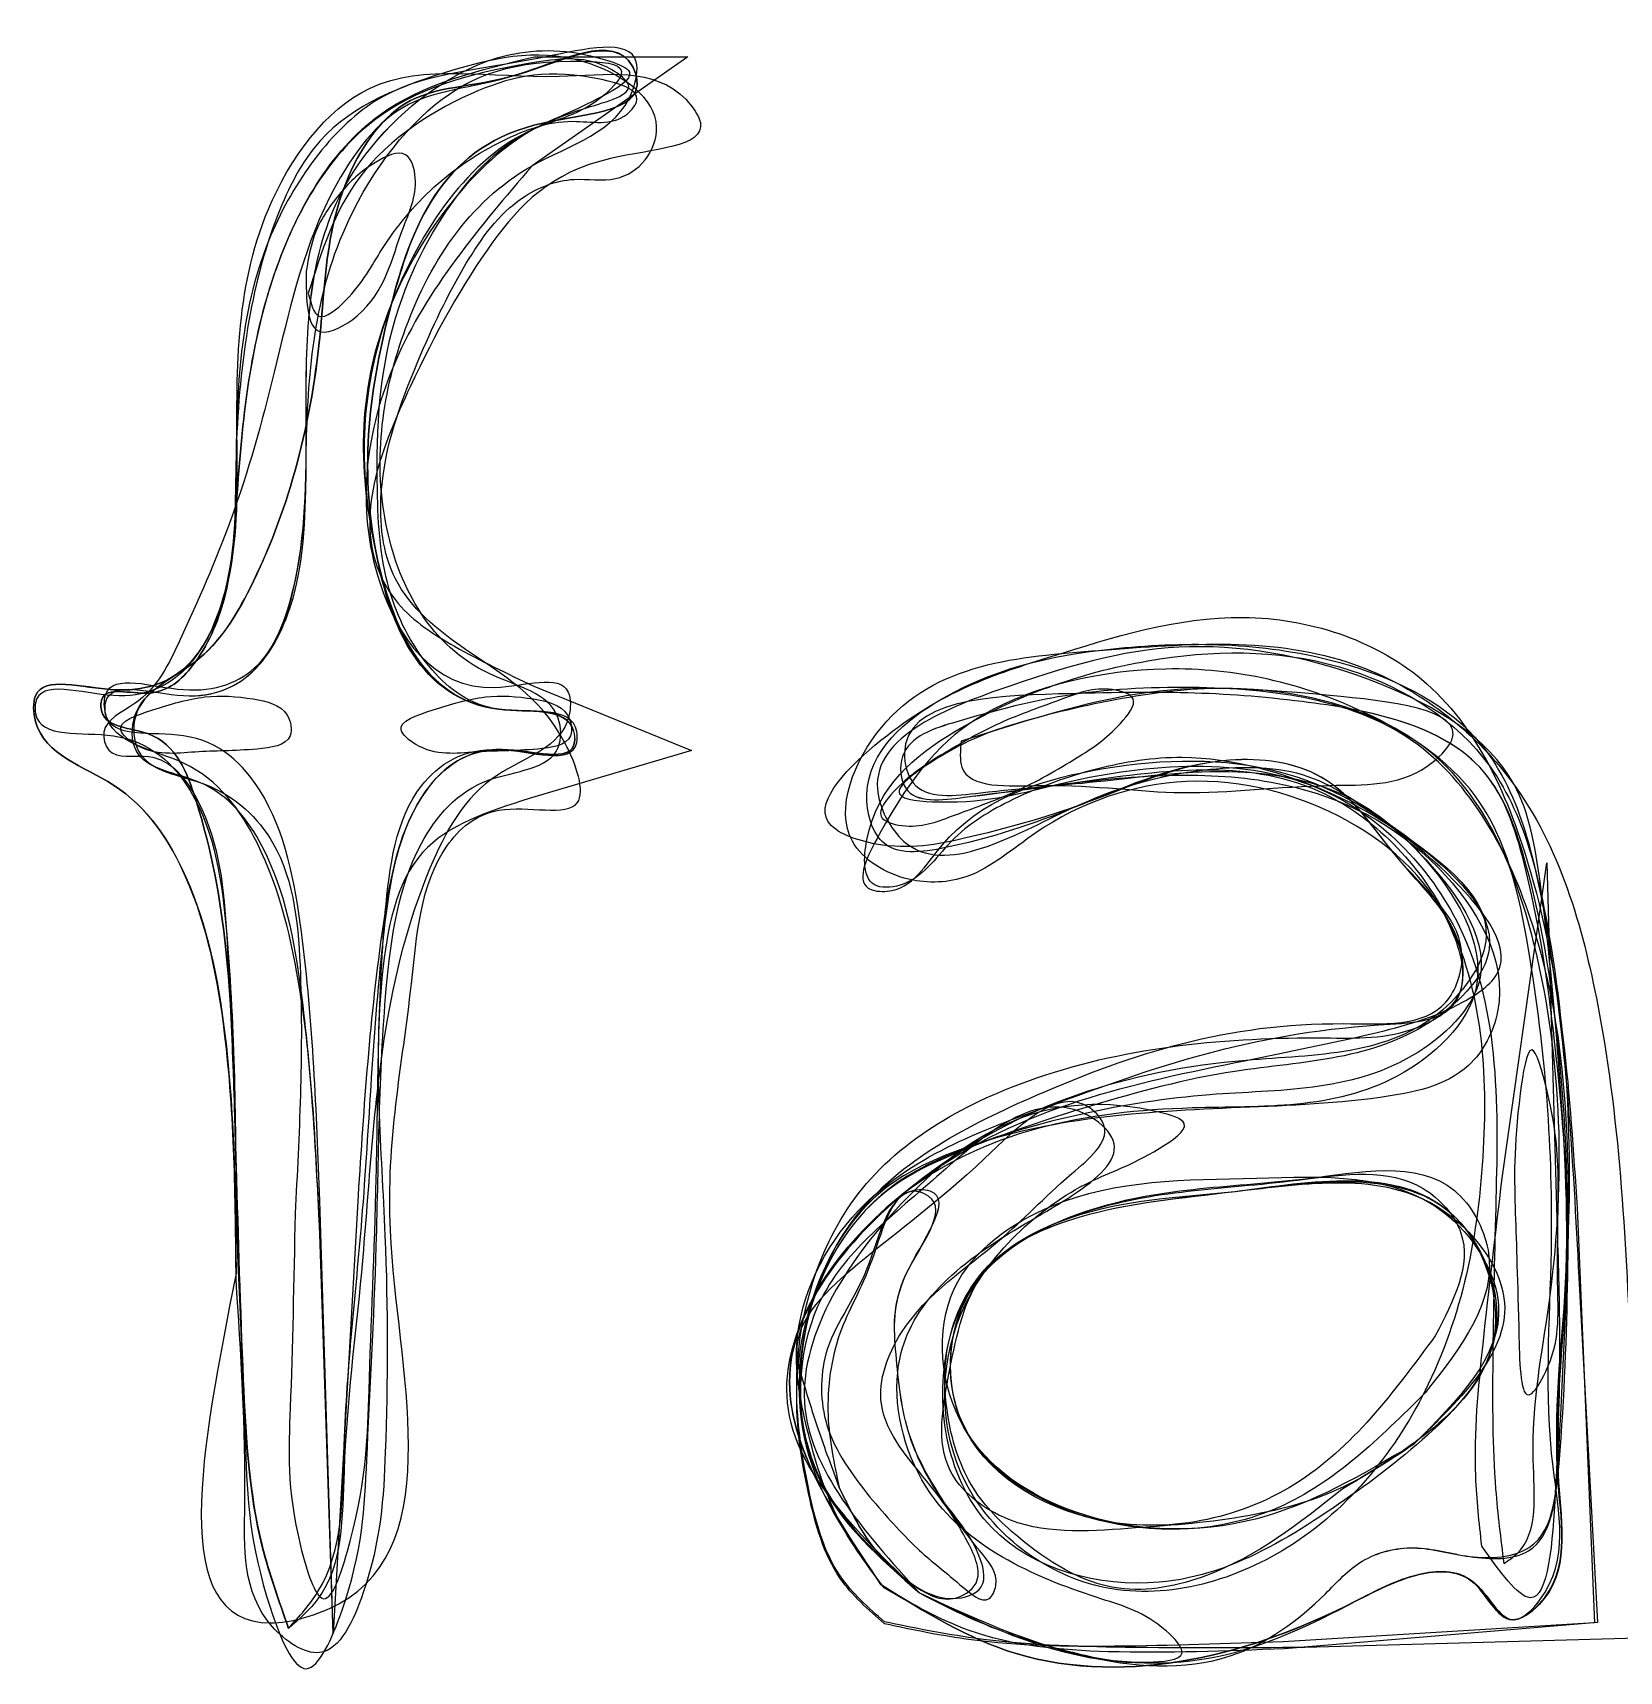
# Model space of a CAD drawing. Extents: x 0.67 to 2.28, y 0.8 to 1.63.
# Drawn here: x 1.7094 to 1.9452, y 0.8746 to 1.1181 of the extents above; entities that cross this region are included whole.
import ezdxf

# ---------------------------------------------------------------- set-up
doc = ezdxf.new("R2010")
doc.units = 0
doc.layers.get('0').update_dxf_attribs({"linetype": 'CONTINUOUS'})

msp = doc.modelspace()

# ---------------------------------------------------------------- linework, layer by layer
at = {"color": 7}
for points in [[(1.783934, 1.114583), (1.806719, 1.114583), (1.783568, 1.098368)], [(1.783934, 1.114583), (1.806719, 1.114583), (1.783568, 1.098368)], [(1.783854, 1.02103), (1.807292, 1.01148), (1.783164, 1.004345)], [(1.927755, 0.947917), (1.934371, 0.994792), (1.935936, 0.940104)], [(1.927755, 0.947917), (1.934371, 0.994792), (1.935936, 0.940104)], [(1.757712, 0.945312), (1.754014, 0.880208), (1.752007, 0.940431), (1.752007, 0.940431)], [(1.757712, 0.945312), (1.754014, 0.880208), (1.752007, 0.939587), (1.752007, 0.939587)], [(1.757712, 0.945312), (1.754014, 0.880208), (1.752007, 0.944549), (1.752007, 0.944549)], [(1.757712, 0.945312), (1.754014, 0.880208), (1.752007, 0.944549), (1.752007, 0.944549)], [(1.757712, 0.945312), (1.754014, 0.880208), (1.752007, 0.944549), (1.752007, 0.944549)], [(1.938882, 0.943518), (1.941464, 0.881828), (1.895211, 0.878997)], [(1.93915, 0.93312), (1.94191, 0.881866), (1.89538, 0.877966)], [(1.946878, 0.921536), (1.947917, 0.879531), (1.898438, 0.878148)]]:
    msp.add_lwpolyline(points, dxfattribs=at)
for points in [[(1.75, 1.082719)], [(1.750317, 1.079454)], [(1.727214, 1.017533)], [(1.76888, 1.017533)], [(1.847349, 1.012861)], [(1.84375, 1.010417)], [(1.84375, 1.010417)], [(1.748358, 0.942652)], [(1.92971, 0.942708)], [(1.739583, 0.941945)], [(1.739583, 0.941945)], [(1.739583, 0.933747)], [(1.739583, 0.932879)], [(1.917811, 0.924479)], [(1.9163, 0.915982)], [(1.9163, 0.915982)], [(1.914583, 0.908333)], [(1.914583, 0.908333)], [(1.914583, 0.908333)], [(1.829223, 0.901937)], [(1.829239, 0.901894)], [(1.903932, 0.901632)], [(1.903932, 0.901632)], [(1.903932, 0.901632)], [(1.908034, 0.902656)], [(1.833786, 0.900496)], [(1.924726, 0.893229)], [(1.924726, 0.893229)], [(1.927995, 0.890625)], [(1.835417, 0.8875)], [(1.835417, 0.8875)], [(1.835417, 0.887499)], [(1.835884, 0.887033)], [(1.841146, 0.886251)], [(1.841146, 0.886251)], [(1.841146, 0.886251)], [(1.841146, 0.886251)], [(1.841146, 0.886251)], [(1.841146, 0.886251)], [(1.835938, 0.881959)], [(1.835938, 0.881659)], [(1.747396, 0.881007)], [(1.747396, 0.881007)], [(1.747396, 0.880994)], [(1.747396, 0.880994)]]:
    msp.add_lwpolyline(points, close=True, dxfattribs=at)
for points, knots in [([(1.747396, 0.881007), (1.745946, 0.885074), (1.741708, 0.89696), (1.740428, 0.920336), (1.739576, 0.950466), (1.73867, 0.979402), (1.736973, 1.000734), (1.728682, 1.01201), (1.720721, 1.00979), (1.719177, 1.015752), (1.727078, 1.018938), (1.732365, 1.030221), (1.739659, 1.046635), (1.74588, 1.069141), (1.750377, 1.090665), (1.763575, 1.109749), (1.779902, 1.109728), (1.796676, 1.11865), (1.801099, 1.106047), (1.772048, 1.106495), (1.760907, 1.076239), (1.756541, 1.04457), (1.769057, 1.014522), (1.789538, 1.018199), (1.790334, 1.009112), (1.77674, 1.014061), (1.764351, 1.004168), (1.760121, 0.97703), (1.759082, 0.944727), (1.755186, 0.91271), (1.755596, 0.890087), (1.748978, 0.882759), (1.747396, 0.881007)], [0, 0, 0, 0, 0.012911, 0.037732, 0.069437, 0.103717, 0.124239, 0.134109, 0.140089, 0.142816, 0.148973, 0.160734, 0.179969, 0.202945, 0.230187, 0.247386, 0.264971, 0.282236, 0.284315, 0.301073, 0.335015, 0.372345, 0.401684, 0.413271, 0.41494, 0.425775, 0.438601, 0.460497, 0.50338, 0.536979, 0.559157, 0.566125, 0.566125, 0.566125, 0.566125]), ([(1.752007, 0.940431), (1.751409, 0.952206), (1.750438, 0.971336), (1.746109, 0.995077), (1.736265, 1.007792), (1.724005, 1.008738), (1.723982, 1.019779), (1.735129, 1.024029), (1.742833, 1.036915), (1.749044, 1.05332), (1.752722, 1.073934), (1.752965, 1.093258), (1.764468, 1.110678), (1.780167, 1.109538), (1.796675, 1.118657), (1.8011, 1.106042), (1.772046, 1.1065), (1.76091, 1.076237), (1.756533, 1.04457), (1.76907, 1.014531), (1.789504, 1.018194), (1.790332, 1.009126), (1.776793, 1.014025), (1.764635, 1.004468), (1.759876, 0.978704), (1.75857, 0.95855), (1.757712, 0.945312)], [0, 0, 0, 0, 0.035483, 0.057644, 0.071055, 0.081538, 0.08667, 0.098699, 0.112347, 0.130915, 0.151236, 0.174666, 0.189129, 0.206276, 0.223541, 0.225619, 0.242378, 0.27632, 0.313649, 0.342989, 0.354555, 0.356227, 0.367028, 0.379758, 0.400869, 0.441265, 0.441265, 0.441265, 0.441265]), ([(1.748358, 0.942652), (1.748965, 0.954336), (1.749913, 0.97255), (1.747941, 0.996677), (1.736699, 1.007348), (1.724621, 1.008441), (1.723833, 1.019674), (1.735208, 1.024095), (1.742808, 1.036899), (1.749053, 1.053325), (1.752719, 1.073932), (1.752966, 1.093259), (1.764468, 1.110678), (1.780167, 1.109538), (1.796675, 1.118657), (1.8011, 1.106042), (1.772053, 1.1065), (1.76086, 1.076236), (1.756714, 1.044573), (1.768757, 1.014344), (1.790299, 1.018287), (1.790338, 1.00881), (1.776838, 1.013974), (1.763882, 1.00583), (1.760496, 0.979899), (1.76084, 0.951382), (1.759262, 0.917851), (1.759001, 0.90118), (1.752712, 0.881004), (1.746942, 0.899556), (1.747833, 0.915419), (1.748164, 0.932621), (1.748358, 0.942652)], [0, 0, 0, 0, 0.035574, 0.055454, 0.068752, 0.079852, 0.085125, 0.097073, 0.110721, 0.129289, 0.14961, 0.173039, 0.187502, 0.20465, 0.221915, 0.223993, 0.240752, 0.274694, 0.312023, 0.341363, 0.353401, 0.355012, 0.366634, 0.379315, 0.398941, 0.438421, 0.469923, 0.492556, 0.501988, 0.510553, 0.531177, 0.560028, 0.560028, 0.560028, 0.560028]), ([(1.739583, 0.933747), (1.739471, 0.945755), (1.739285, 0.965649), (1.734175, 0.991152), (1.723686, 1.00736), (1.709674, 1.011117), (1.709175, 1.023259), (1.722204, 1.018969), (1.733403, 1.0228), (1.739769, 1.037578), (1.739201, 1.054727), (1.740717, 1.073795), (1.74466, 1.089681), (1.75274, 1.10589), (1.771365, 1.113071), (1.789627, 1.116924), (1.803787, 1.107185), (1.800868, 1.09885), (1.795785, 1.095657), (1.789103, 1.09703), (1.780207, 1.093464), (1.772772, 1.083025), (1.765883, 1.06821), (1.760129, 1.052541), (1.761864, 1.035559), (1.775278, 1.02473), (1.787115, 1.018436), (1.793263, 1.000192), (1.778298, 1.004755), (1.767116, 0.994891), (1.765623, 0.970682), (1.758314, 0.936912), (1.772763, 0.888735), (1.728219, 0.876424), (1.734424, 0.907722), (1.739583, 0.933747)], [0, 0, 0, 0, 0.036007, 0.05966, 0.077062, 0.09201, 0.095834, 0.107442, 0.118742, 0.131113, 0.151535, 0.170639, 0.188068, 0.200749, 0.22306, 0.243788, 0.257133, 0.262304, 0.26753, 0.273711, 0.281867, 0.294671, 0.310929, 0.331208, 0.344174, 0.358945, 0.379203, 0.3883, 0.400013, 0.409403, 0.430507, 0.467366, 0.523363, 0.533934, 0.58612, 0.58612, 0.58612, 0.58612]), ([(1.739583, 0.941945), (1.739515, 0.955841), (1.73941, 0.977022), (1.735912, 1.004152), (1.723776, 1.015756), (1.709697, 1.01296), (1.709665, 1.02244), (1.722552, 1.017704), (1.733285, 1.022791), (1.739663, 1.037423), (1.739356, 1.05948), (1.7407, 1.085827), (1.759682, 1.111994), (1.778214, 1.112436), (1.800308, 1.117947), (1.797751, 1.103666), (1.77757, 1.098641), (1.762522, 1.074699), (1.758784, 1.045117), (1.770705, 1.02296), (1.787854, 1.019776), (1.788054, 1.008656), (1.774988, 1.008372), (1.764288, 0.995819), (1.760742, 0.970439), (1.760849, 0.940459), (1.759002, 0.907868), (1.758349, 0.889778), (1.749868, 0.870351), (1.741597, 0.890862), (1.740934, 0.909917), (1.740082, 0.930115), (1.739583, 0.941945)], [0, 0, 0, 0, 0.042188, 0.064304, 0.07828, 0.090317, 0.091929, 0.103551, 0.114968, 0.12767, 0.148032, 0.181281, 0.206421, 0.232762, 0.24619, 0.250569, 0.269195, 0.300612, 0.32982, 0.356039, 0.368259, 0.372644, 0.383988, 0.397787, 0.419965, 0.458249, 0.490097, 0.51289, 0.522914, 0.533346, 0.557491, 0.591625, 0.591625, 0.591625, 0.591625]), ([(1.739583, 0.941945), (1.739515, 0.955841), (1.73941, 0.977022), (1.735912, 1.004152), (1.723776, 1.015756), (1.709697, 1.01296), (1.709665, 1.02244), (1.722552, 1.017704), (1.733285, 1.022791), (1.739663, 1.037423), (1.739356, 1.05948), (1.7407, 1.085827), (1.759682, 1.111994), (1.778214, 1.112436), (1.800308, 1.117947), (1.797751, 1.103666), (1.77757, 1.098641), (1.762522, 1.074699), (1.758784, 1.045117), (1.770705, 1.02296), (1.787854, 1.019776), (1.788054, 1.008656), (1.774988, 1.008372), (1.764288, 0.995819), (1.760742, 0.970439), (1.760849, 0.940459), (1.759002, 0.907868), (1.758349, 0.889778), (1.749868, 0.870351), (1.741597, 0.890862), (1.740934, 0.909917), (1.740082, 0.930115), (1.739583, 0.941945)], [0, 0, 0, 0, 0.042188, 0.064304, 0.07828, 0.090317, 0.091929, 0.103551, 0.114968, 0.12767, 0.148032, 0.181281, 0.206421, 0.232762, 0.24619, 0.250569, 0.269195, 0.300612, 0.32982, 0.356039, 0.368259, 0.372644, 0.383988, 0.397787, 0.419965, 0.458249, 0.490097, 0.51289, 0.522914, 0.533346, 0.557491, 0.591625, 0.591625, 0.591625, 0.591625]), ([(1.752007, 0.939587), (1.751496, 0.951613), (1.750659, 0.971317), (1.744925, 0.99611), (1.734307, 1.010936), (1.72007, 1.012455), (1.719816, 1.023535), (1.73283, 1.018741), (1.744577, 1.023274), (1.750234, 1.04071), (1.749871, 1.063403), (1.750136, 1.091123), (1.769165, 1.112657), (1.78585, 1.117664), (1.799952, 1.112102), (1.791109, 1.106831), (1.777936, 1.102618), (1.758067, 1.076767), (1.757133, 1.044377), (1.769, 1.014545), (1.789505, 1.018194), (1.790332, 1.009126), (1.776793, 1.014025), (1.764635, 1.004468), (1.759876, 0.978704), (1.75857, 0.95855), (1.757712, 0.945312)], [0, 0, 0, 0, 0.036114, 0.059169, 0.075292, 0.088956, 0.091907, 0.103503, 0.115136, 0.128943, 0.153559, 0.185379, 0.207712, 0.234081, 0.23742, 0.242852, 0.254084, 0.287683, 0.324898, 0.354273, 0.36584, 0.367511, 0.378312, 0.391042, 0.412153, 0.452549, 0.452549, 0.452549, 0.452549]), ([(1.752007, 0.944549), (1.751531, 0.957773), (1.750795, 0.97822), (1.746107, 1.004093), (1.734239, 1.015777), (1.720112, 1.012959), (1.720083, 1.02244), (1.733116, 1.017614), (1.744459, 1.023255), (1.750177, 1.040546), (1.749897, 1.063471), (1.750131, 1.091115), (1.769166, 1.112659), (1.78585, 1.117664), (1.799953, 1.112102), (1.791109, 1.106831), (1.777936, 1.102618), (1.758067, 1.076767), (1.757133, 1.044377), (1.769, 1.014545), (1.789505, 1.018194), (1.790332, 1.009126), (1.776793, 1.014025), (1.764635, 1.004468), (1.759876, 0.978704), (1.75857, 0.95855), (1.757712, 0.945312)], [0, 0, 0, 0, 0.040038, 0.061907, 0.075909, 0.087947, 0.089559, 0.10118, 0.112957, 0.127102, 0.151649, 0.183468, 0.205801, 0.23217, 0.235509, 0.240941, 0.252173, 0.285772, 0.322987, 0.352362, 0.363929, 0.365601, 0.376401, 0.389131, 0.410242, 0.450638, 0.450638, 0.450638, 0.450638]), ([(1.752007, 0.944549), (1.751531, 0.957773), (1.750795, 0.97822), (1.746107, 1.004093), (1.734239, 1.015777), (1.720112, 1.012959), (1.720083, 1.02244), (1.733116, 1.017614), (1.744459, 1.023255), (1.750177, 1.040546), (1.749897, 1.063471), (1.750131, 1.091115), (1.769166, 1.112659), (1.78585, 1.117664), (1.799953, 1.112102), (1.791109, 1.106831), (1.777936, 1.102618), (1.758067, 1.076767), (1.757133, 1.044377), (1.769, 1.014545), (1.789505, 1.018194), (1.790332, 1.009126), (1.776793, 1.014025), (1.764635, 1.004468), (1.759876, 0.978704), (1.75857, 0.95855), (1.757712, 0.945312)], [0, 0, 0, 0, 0.040038, 0.061907, 0.075909, 0.087947, 0.089559, 0.10118, 0.112957, 0.127102, 0.151649, 0.183468, 0.205801, 0.23217, 0.235509, 0.240941, 0.252173, 0.285772, 0.322987, 0.352362, 0.363929, 0.365601, 0.376401, 0.389131, 0.410242, 0.450638, 0.450638, 0.450638, 0.450638]), ([(1.739583, 0.932879), (1.739475, 0.945079), (1.739296, 0.965237), (1.734234, 0.991044), (1.723709, 1.007354), (1.709674, 1.011116), (1.709175, 1.023259), (1.722195, 1.018968), (1.733346, 1.022798), (1.739745, 1.03731), (1.739839, 1.060413), (1.739107, 1.087794), (1.759181, 1.115544), (1.784136, 1.109894), (1.803134, 1.113466), (1.811612, 1.101137), (1.789229, 1.100583), (1.776549, 1.086977), (1.764878, 1.065541), (1.756569, 1.044953), (1.764161, 1.031769), (1.772781, 1.02627), (1.779895, 1.022903), (1.783854, 1.02103)], [0, 0, 0, 0, 0.036589, 0.060457, 0.077921, 0.09287, 0.096694, 0.108301, 0.119574, 0.131866, 0.151916, 0.189426, 0.21294, 0.241085, 0.260278, 0.264272, 0.278656, 0.300096, 0.324872, 0.352131, 0.358388, 0.368899, 0.382092, 0.382092, 0.382092, 0.382092]), ([(1.747396, 0.881007), (1.745945, 0.885034), (1.741716, 0.896773), (1.740451, 0.91988), (1.739455, 0.949283), (1.739096, 0.978751), (1.735371, 1.00025), (1.729653, 1.015096), (1.719485, 1.014748), (1.719394, 1.02136), (1.727748, 1.018531), (1.734334, 1.024606), (1.738725, 1.034738), (1.740039, 1.054872), (1.742143, 1.08039), (1.757912, 1.108233), (1.779954, 1.113362), (1.79274, 1.114955), (1.800064, 1.10928), (1.784017, 1.105272), (1.773495, 1.097376), (1.761227, 1.075526), (1.760118, 1.05413), (1.761272, 1.03531), (1.76789, 1.023115), (1.777371, 1.015883), (1.789545, 1.018204), (1.790329, 1.009108), (1.776743, 1.014063), (1.76435, 1.004167), (1.760121, 0.977031), (1.759082, 0.944727), (1.755186, 0.91271), (1.755596, 0.890087), (1.748978, 0.882759), (1.747396, 0.881007)], [0, 0, 0, 0, 0.012798, 0.037309, 0.068577, 0.101724, 0.124304, 0.136462, 0.14415, 0.145995, 0.153002, 0.160725, 0.171672, 0.185363, 0.220834, 0.248896, 0.273397, 0.284654, 0.287989, 0.295089, 0.316186, 0.337054, 0.364405, 0.38027, 0.392917, 0.404419, 0.416006, 0.417675, 0.42851, 0.441336, 0.463231, 0.506115, 0.539714, 0.561892, 0.56886, 0.56886, 0.56886, 0.56886]), ([(1.747396, 0.880994), (1.745945, 0.885023), (1.741717, 0.896766), (1.740451, 0.919877), (1.739455, 0.949283), (1.739096, 0.978751), (1.735371, 1.00025), (1.729653, 1.015096), (1.719485, 1.014748), (1.719394, 1.02136), (1.727748, 1.018531), (1.734334, 1.024606), (1.738726, 1.034737), (1.74003, 1.054813), (1.742181, 1.080256), (1.75786, 1.108361), (1.775652, 1.112607), (1.783934, 1.114583)], [0, 0, 0, 0, 0.012804, 0.03732, 0.06859, 0.101737, 0.124317, 0.136476, 0.144163, 0.146009, 0.153015, 0.160738, 0.171685, 0.185377, 0.220649, 0.248897, 0.273502, 0.273502, 0.273502, 0.273502]), ([(1.747396, 0.880994), (1.745945, 0.885023), (1.741717, 0.896766), (1.740451, 0.919877), (1.739455, 0.949283), (1.739096, 0.978751), (1.735371, 1.00025), (1.729653, 1.015096), (1.719485, 1.014748), (1.719394, 1.02136), (1.727748, 1.018531), (1.734334, 1.024606), (1.738726, 1.034737), (1.74003, 1.054813), (1.742181, 1.080256), (1.75786, 1.108361), (1.775652, 1.112607), (1.783934, 1.114583)], [0, 0, 0, 0, 0.012804, 0.03732, 0.06859, 0.101737, 0.124317, 0.136476, 0.144163, 0.146009, 0.153015, 0.160738, 0.171685, 0.185377, 0.220649, 0.248897, 0.273502, 0.273502, 0.273502, 0.273502]), ([(1.752007, 0.944549), (1.751531, 0.957773), (1.750795, 0.97822), (1.746107, 1.004093), (1.734239, 1.015777), (1.720112, 1.01296), (1.720082, 1.02244), (1.732968, 1.017703), (1.7437, 1.02279), (1.750089, 1.037426), (1.749707, 1.059194), (1.75145, 1.085226), (1.767963, 1.109607), (1.782526, 1.114691), (1.798792, 1.113504), (1.792072, 1.106115), (1.776862, 1.103521), (1.758558, 1.076445), (1.757023, 1.044449), (1.76901, 1.014539), (1.789505, 1.018194), (1.790332, 1.009126), (1.776793, 1.014025), (1.764635, 1.004468), (1.759876, 0.978704), (1.75857, 0.95855), (1.757712, 0.945312)], [0, 0, 0, 0, 0.040038, 0.061907, 0.075909, 0.087947, 0.089559, 0.10118, 0.112598, 0.1253, 0.145661, 0.178103, 0.202772, 0.225677, 0.23158, 0.235874, 0.247527, 0.281126, 0.318341, 0.347716, 0.359283, 0.360954, 0.371755, 0.384485, 0.405596, 0.445992, 0.445992, 0.445992, 0.445992]), ([(1.750317, 1.079454), (1.752248, 1.085567), (1.756413, 1.09875), (1.77499, 1.110543), (1.787743, 1.113201), (1.800604, 1.109429), (1.796322, 1.103983), (1.788465, 1.105989), (1.778536, 1.102196), (1.768714, 1.095832), (1.761235, 1.086609), (1.7579, 1.079879), (1.751578, 1.07449), (1.75071, 1.077906), (1.750317, 1.079454)], [0, 0, 0, 0, 0.018871, 0.040697, 0.059076, 0.065123, 0.067682, 0.075862, 0.086639, 0.098904, 0.111022, 0.120318, 0.124885, 0.128665, 0.128665, 0.128665, 0.128665]), ([(1.783568, 1.098368), (1.775766, 1.089235), (1.760714, 1.071616), (1.756058, 1.039754), (1.77125, 1.016781), (1.789392, 1.023608), (1.789315, 1.012245), (1.775682, 1.00871), (1.766485, 0.991621), (1.760195, 0.966364), (1.758859, 0.93566), (1.755179, 0.908576), (1.75553, 0.888114), (1.748974, 0.882375), (1.747396, 0.880994)], [0, 0, 0, 0, 0.035444, 0.068381, 0.091548, 0.10248, 0.106068, 0.119826, 0.136927, 0.162131, 0.198016, 0.227695, 0.24711, 0.253267, 0.253267, 0.253267, 0.253267]), ([(1.783568, 1.098368), (1.775766, 1.089235), (1.760714, 1.071616), (1.756058, 1.039754), (1.77125, 1.016781), (1.789392, 1.023608), (1.789315, 1.012245), (1.775682, 1.00871), (1.766485, 0.991621), (1.760195, 0.966364), (1.758859, 0.93566), (1.755179, 0.908576), (1.75553, 0.888114), (1.748974, 0.882375), (1.747396, 0.880994)], [0, 0, 0, 0, 0.035444, 0.068381, 0.091548, 0.10248, 0.106068, 0.119826, 0.136927, 0.162131, 0.198016, 0.227695, 0.24711, 0.253267, 0.253267, 0.253267, 0.253267]), ([(1.75, 1.082719), (1.750334, 1.084698), (1.751052, 1.088956), (1.755069, 1.09459), (1.759044, 1.098495), (1.765157, 1.101389), (1.767, 1.094797), (1.763101, 1.087147), (1.761536, 1.077715), (1.749997, 1.071454), (1.749999, 1.078443), (1.75, 1.082719)], [0, 0, 0, 0, 0.005978, 0.012864, 0.019763, 0.024382, 0.028143, 0.035837, 0.050512, 0.056406, 0.065688, 0.065688, 0.065688, 0.065688]), ([(1.835938, 0.881659), (1.83354, 0.883767), (1.827759, 0.888849), (1.824235, 0.901648), (1.821435, 0.920021), (1.829622, 0.94629), (1.863458, 0.963432), (1.891388, 0.972428), (1.918892, 0.970078), (1.923908, 0.984501), (1.911555, 0.994544), (1.903359, 1.008872), (1.88368, 1.011469), (1.867177, 1.003495), (1.84946, 0.99859), (1.837191, 0.996199), (1.822806, 1.001245), (1.840786, 1.019286), (1.860131, 1.025171), (1.888793, 1.034392), (1.920141, 1.024297), (1.936063, 0.987669), (1.93782, 0.960149), (1.938882, 0.943518)], [0, 0, 0, 0, 0.009417, 0.022702, 0.038225, 0.065593, 0.097931, 0.144812, 0.160333, 0.16738, 0.184058, 0.201568, 0.215382, 0.238113, 0.256236, 0.269595, 0.277544, 0.29193, 0.320308, 0.349309, 0.377325, 0.410276, 0.460602, 0.460602, 0.460602, 0.460602]), ([(1.835884, 0.887033), (1.833523, 0.890173), (1.828381, 0.897013), (1.824499, 0.90956), (1.821141, 0.925948), (1.832311, 0.948377), (1.867148, 0.961157), (1.893401, 0.970598), (1.921618, 0.971117), (1.922668, 0.985005), (1.911921, 0.994417), (1.903236, 1.008926), (1.883781, 1.011409), (1.865762, 1.003377), (1.850407, 0.997781), (1.835173, 0.99524), (1.83122, 1.009466), (1.847456, 1.023084), (1.872801, 1.027912), (1.900747, 1.027305), (1.928049, 1.014596), (1.936851, 0.977665), (1.938243, 0.950694), (1.93915, 0.93312)], [0, 0, 0, 0, 0.011697, 0.025484, 0.039039, 0.060974, 0.093357, 0.143723, 0.155663, 0.162524, 0.179084, 0.196585, 0.210397, 0.233165, 0.25387, 0.263635, 0.271447, 0.289688, 0.317691, 0.349712, 0.372628, 0.401384, 0.455166, 0.455166, 0.455166, 0.455166]), ([(1.835938, 0.881959), (1.833536, 0.884086), (1.827658, 0.889294), (1.82423, 0.902571), (1.821434, 0.921896), (1.829344, 0.948961), (1.861917, 0.966669), (1.891648, 0.969255), (1.913247, 0.968447), (1.923201, 0.97479), (1.91973, 0.989699), (1.905435, 1.002951), (1.88106, 1.009333), (1.861071, 1.00239), (1.84972, 0.99204), (1.838994, 0.991438), (1.826853, 0.998691), (1.837186, 1.024132), (1.869582, 1.026377), (1.903512, 1.029259), (1.933086, 1.007552), (1.944722, 0.968759), (1.94607, 0.939251), (1.946878, 0.921536)], [0, 0, 0, 0, 0.009458, 0.023156, 0.039399, 0.068638, 0.100317, 0.143503, 0.157345, 0.165295, 0.17406, 0.197226, 0.221939, 0.245604, 0.257733, 0.266388, 0.276446, 0.293969, 0.32826, 0.366244, 0.394417, 0.429947, 0.483321, 0.483321, 0.483321, 0.483321]), ([(1.835417, 0.8875), (1.828188, 0.898256), (1.813803, 0.919663), (1.84525, 0.95569), (1.881682, 0.966807), (1.915383, 0.96586), (1.930369, 0.987474), (1.912018, 0.999452), (1.898761, 1.009355), (1.880922, 1.00898), (1.863355, 1.00399), (1.841478, 0.990473), (1.830464, 1.012124), (1.857437, 1.022558), (1.881089, 1.028964), (1.908587, 1.02343), (1.930418, 1.010749), (1.934199, 0.987817), (1.936426, 0.963469), (1.938306, 0.933067), (1.934447, 0.907169), (1.938198, 0.887681), (1.927698, 0.880204), (1.924143, 0.889892), (1.914165, 0.889429), (1.901492, 0.882387), (1.881939, 0.874741), (1.855834, 0.87477), (1.841903, 0.883456), (1.835417, 0.8875)], [0, 0, 0, 0, 0.034815, 0.069285, 0.120441, 0.15061, 0.163304, 0.185702, 0.200199, 0.214766, 0.235315, 0.260695, 0.269432, 0.294335, 0.321713, 0.350504, 0.375452, 0.390375, 0.417144, 0.450234, 0.480026, 0.498224, 0.502824, 0.511244, 0.519095, 0.529268, 0.555293, 0.581214, 0.603797, 0.603797, 0.603797, 0.603797]), ([(1.835417, 0.8875), (1.828203, 0.898215), (1.813848, 0.91954), (1.845039, 0.956274), (1.879141, 0.963286), (1.907075, 0.968921), (1.919591, 0.972192), (1.93136, 0.980274), (1.917629, 0.996414), (1.902613, 1.006067), (1.88324, 1.011621), (1.867267, 1.009072), (1.855568, 1.004852), (1.845562, 0.99892), (1.840975, 0.991305), (1.832663, 0.990801), (1.833128, 1.004849), (1.848571, 1.017194), (1.87409, 1.026264), (1.902891, 1.026718), (1.928728, 1.011699), (1.937397, 0.975693), (1.938667, 0.939082), (1.934509, 0.907144), (1.938195, 0.887681), (1.927699, 0.880203), (1.924142, 0.889892), (1.914165, 0.889429), (1.901492, 0.882387), (1.881939, 0.874741), (1.855834, 0.874769), (1.841903, 0.883455), (1.835417, 0.887499)], [0, 0, 0, 0, 0.034815, 0.069285, 0.120441, 0.139696, 0.153921, 0.160638, 0.17711, 0.198754, 0.220877, 0.233723, 0.246864, 0.25809, 0.268034, 0.271893, 0.278618, 0.299363, 0.329912, 0.358385, 0.383681, 0.412277, 0.463598, 0.493391, 0.511588, 0.516188, 0.524609, 0.53246, 0.542633, 0.568657, 0.594579, 0.617162, 0.617162, 0.617162, 0.617162]), ([(1.835417, 0.8875), (1.831073, 0.893646), (1.82252, 0.90575), (1.822982, 0.928426), (1.833009, 0.945585), (1.849768, 0.953212), (1.86719, 0.959026), (1.890693, 0.965326), (1.913129, 0.96532), (1.930711, 0.98379), (1.912871, 1.000544), (1.893243, 1.010866), (1.867052, 1.009796), (1.846713, 1.002975), (1.839597, 0.989914), (1.830982, 0.990996), (1.838721, 1.006346), (1.849526, 1.019157), (1.879126, 1.025883), (1.90469, 1.019944), (1.926904, 1.005436), (1.933667, 0.974686), (1.936109, 0.941363), (1.933431, 0.909451), (1.938242, 0.889604), (1.928263, 0.879829), (1.924209, 0.889975), (1.914257, 0.889409), (1.901467, 0.88243), (1.881951, 0.874727), (1.855831, 0.874773), (1.841902, 0.883457), (1.835417, 0.8875)], [0, 0, 0, 0, 0.022067, 0.043459, 0.064204, 0.077736, 0.097541, 0.11961, 0.150433, 0.16345, 0.183006, 0.207049, 0.233274, 0.258204, 0.268859, 0.271734, 0.279876, 0.30352, 0.331372, 0.361683, 0.382216, 0.406377, 0.451164, 0.483429, 0.503278, 0.508078, 0.516628, 0.52459, 0.534794, 0.560818, 0.58674, 0.609323, 0.609323, 0.609323, 0.609323]), ([(1.841146, 0.886251), (1.83528, 0.891379), (1.823667, 0.901532), (1.822245, 0.925977), (1.831482, 0.945179), (1.848893, 0.953409), (1.866559, 0.957276), (1.887781, 0.958431), (1.90654, 0.959009), (1.922602, 0.962166), (1.930395, 0.977203), (1.918811, 0.997111), (1.894366, 1.009267), (1.868064, 1.00743), (1.851519, 1.004938), (1.838569, 1.003353), (1.837833, 1.01308), (1.849255, 1.016563), (1.862488, 1.020113), (1.885676, 1.021592), (1.91706, 1.018002), (1.937942, 0.979442), (1.937783, 0.94037), (1.936969, 0.911773), (1.934796, 0.891047), (1.922713, 0.891255), (1.914967, 0.893685), (1.906637, 0.891726), (1.899473, 0.883595), (1.886496, 0.874158), (1.863476, 0.875933), (1.849021, 0.882612), (1.841146, 0.886251)], [0, 0, 0, 0, 0.022488, 0.044523, 0.068154, 0.081458, 0.100701, 0.12242, 0.144595, 0.158561, 0.167676, 0.190816, 0.216788, 0.248117, 0.264466, 0.273299, 0.278038, 0.287609, 0.303078, 0.32187, 0.356779, 0.3895, 0.441912, 0.469773, 0.483504, 0.492285, 0.500667, 0.508625, 0.51592, 0.532808, 0.554624, 0.580731, 0.580731, 0.580731, 0.580731]), ([(1.841146, 0.886251), (1.832897, 0.895413), (1.816254, 0.913896), (1.839458, 0.949493), (1.861551, 0.962289), (1.8825, 0.956118), (1.873965, 0.950183), (1.862371, 0.946664), (1.843773, 0.930002), (1.844259, 0.900858), (1.868318, 0.882532), (1.899019, 0.891005), (1.920146, 0.917785), (1.926686, 0.952719), (1.92359, 0.987554), (1.897363, 1.011885), (1.868813, 1.007217), (1.851527, 1.00497), (1.838568, 1.00335), (1.837833, 1.013082), (1.849255, 1.016562), (1.862488, 1.020113), (1.885676, 1.021591), (1.91706, 1.018002), (1.937942, 0.979441), (1.937783, 0.94037), (1.936969, 0.911773), (1.934796, 0.891047), (1.922713, 0.891255), (1.914967, 0.893685), (1.906637, 0.891726), (1.899473, 0.883595), (1.886496, 0.874158), (1.863476, 0.875933), (1.849021, 0.882612), (1.841146, 0.886251)], [0, 0, 0, 0, 0.033164, 0.066909, 0.106776, 0.110733, 0.116021, 0.127455, 0.154753, 0.17986, 0.205133, 0.233628, 0.26565, 0.302692, 0.338658, 0.365457, 0.399607, 0.415957, 0.42479, 0.429529, 0.4391, 0.454569, 0.47336, 0.50827, 0.54099, 0.593402, 0.621264, 0.634994, 0.643775, 0.652157, 0.660115, 0.667411, 0.684298, 0.706114, 0.732222, 0.732222, 0.732222, 0.732222]), ([(1.84375, 1.010417), (1.846784, 1.012225), (1.852691, 1.015745), (1.861762, 1.018798), (1.867894, 1.021288), (1.874291, 1.019411), (1.86978, 1.013736), (1.864201, 1.010089), (1.855557, 1.005065), (1.846589, 1.00204), (1.840435, 0.999544), (1.834046, 1.001424), (1.838528, 1.00709), (1.841659, 1.009085), (1.84375, 1.010417)], [0, 0, 0, 0, 0.010598, 0.020632, 0.028149, 0.031549, 0.035631, 0.043839, 0.054438, 0.064472, 0.071989, 0.075389, 0.07947, 0.087679, 0.087679, 0.087679, 0.087679]), ([(1.84375, 1.010417), (1.846784, 1.012225), (1.852691, 1.015745), (1.861762, 1.018798), (1.867894, 1.021288), (1.874291, 1.019411), (1.86978, 1.013736), (1.864201, 1.010089), (1.855557, 1.005065), (1.846589, 1.00204), (1.840435, 0.999544), (1.834046, 1.001424), (1.838528, 1.00709), (1.841659, 1.009085), (1.84375, 1.010417)], [0, 0, 0, 0, 0.010598, 0.020632, 0.028149, 0.031549, 0.035631, 0.043839, 0.054438, 0.064472, 0.071989, 0.075389, 0.07947, 0.087679, 0.087679, 0.087679, 0.087679]), ([(1.927995, 0.890625), (1.927536, 0.894307), (1.926294, 0.904273), (1.92629, 0.921998), (1.926913, 0.949692), (1.927877, 0.983053), (1.8996, 1.01224), (1.866523, 1.008472), (1.850176, 1.003172), (1.834982, 1.004394), (1.846539, 1.012463), (1.85583, 1.015807), (1.87152, 1.019577), (1.892247, 1.021961), (1.921868, 1.014436), (1.936957, 0.974877), (1.937017, 0.937823), (1.931264, 0.910198), (1.933375, 0.894256), (1.928691, 0.891095), (1.927995, 0.890625)], [0, 0, 0, 0, 0.011128, 0.030121, 0.052928, 0.095148, 0.124708, 0.162935, 0.181019, 0.187031, 0.194672, 0.20751, 0.22372, 0.240172, 0.271475, 0.305384, 0.356909, 0.380344, 0.394458, 0.396921, 0.396921, 0.396921, 0.396921]), ([(1.847349, 1.012861), (1.855854, 1.015545), (1.874464, 1.021417), (1.893254, 1.020758), (1.925301, 1.017259), (1.913958, 1.005996), (1.899719, 1.006798), (1.879824, 1.004168), (1.86436, 1.006974), (1.846694, 1.00561), (1.847221, 1.011451), (1.847349, 1.012861)], [0, 0, 0, 0, 0.025447, 0.055678, 0.074994, 0.080408, 0.09507, 0.117044, 0.138031, 0.150152, 0.154008, 0.154008, 0.154008, 0.154008]), ([(1.727214, 1.017532), (1.729796, 1.018335), (1.734701, 1.019859), (1.741432, 1.019407), (1.747321, 1.01811), (1.748352, 1.012337), (1.740744, 1.011346), (1.733801, 1.011495), (1.72653, 1.010461), (1.720782, 1.015384), (1.72469, 1.01669), (1.727214, 1.017533)], [0, 0, 0, 0, 0.007977, 0.015156, 0.02075, 0.023838, 0.029128, 0.038333, 0.047275, 0.050358, 0.055982, 0.055982, 0.055982, 0.055982]), ([(1.76888, 1.017532), (1.771462, 1.018335), (1.776368, 1.019859), (1.783099, 1.019407), (1.788987, 1.01811), (1.790019, 1.012337), (1.782411, 1.011346), (1.775468, 1.011495), (1.768197, 1.010461), (1.762449, 1.015384), (1.766356, 1.01669), (1.76888, 1.017533)], [0, 0, 0, 0, 0.007977, 0.015156, 0.02075, 0.023838, 0.029128, 0.038333, 0.047275, 0.050358, 0.055982, 0.055982, 0.055982, 0.055982]), ([(1.841146, 0.886251), (1.831554, 0.895517), (1.812795, 0.913641), (1.839115, 0.953147), (1.87663, 0.959681), (1.908626, 0.957571), (1.929066, 0.976758), (1.917644, 0.995528), (1.904226, 1.006198), (1.886761, 1.009423), (1.868275, 1.006671), (1.853674, 1.005744), (1.840258, 1.003891), (1.836647, 1.018977), (1.870466, 1.020337), (1.893383, 1.020196), (1.925352, 1.014227), (1.93285, 0.989577), (1.936246, 0.964662), (1.938585, 0.933726), (1.934529, 0.907407), (1.938237, 0.887859), (1.927726, 0.880166), (1.924136, 0.8899), (1.91417, 0.889412), (1.902593, 0.883138), (1.886012, 0.875091), (1.862361, 0.875864), (1.848476, 0.882663), (1.841146, 0.886251)], [0, 0, 0, 0, 0.035303, 0.069047, 0.114777, 0.145628, 0.163267, 0.184989, 0.199151, 0.215253, 0.236325, 0.253628, 0.263737, 0.268304, 0.292841, 0.329084, 0.357983, 0.37412, 0.401428, 0.435195, 0.465252, 0.483644, 0.488299, 0.496719, 0.50457, 0.514744, 0.536842, 0.558583, 0.58289, 0.58289, 0.58289, 0.58289]), ([(1.841146, 0.886251), (1.831554, 0.895517), (1.812795, 0.913641), (1.839115, 0.953147), (1.87663, 0.959681), (1.908626, 0.957571), (1.929066, 0.976758), (1.917644, 0.995528), (1.904226, 1.006198), (1.886761, 1.009423), (1.868275, 1.006671), (1.853674, 1.005744), (1.840258, 1.003891), (1.836648, 1.018977), (1.870458, 1.020337), (1.893422, 1.020196), (1.924888, 1.014297), (1.932724, 0.991276), (1.936417, 0.96902), (1.938151, 0.939175), (1.936435, 0.915834), (1.93564, 0.891938), (1.922777, 0.891073), (1.914962, 0.893726), (1.906638, 0.891717), (1.899473, 0.883601), (1.886496, 0.874155), (1.863476, 0.875934), (1.849021, 0.882612), (1.841146, 0.886251)], [0, 0, 0, 0, 0.035303, 0.069047, 0.114777, 0.145628, 0.163267, 0.184989, 0.199151, 0.215253, 0.236325, 0.253628, 0.263737, 0.268304, 0.292841, 0.329084, 0.357983, 0.373167, 0.397787, 0.427194, 0.45996, 0.475813, 0.484736, 0.493118, 0.501076, 0.508372, 0.525259, 0.547075, 0.573183, 0.573183, 0.573183, 0.573183]), ([(1.841146, 0.886251), (1.835199, 0.891598), (1.823437, 0.902175), (1.822177, 0.927229), (1.832847, 0.945651), (1.849596, 0.953391), (1.865673, 0.957882), (1.887964, 0.961385), (1.910237, 0.960382), (1.929517, 0.978777), (1.917077, 0.995685), (1.904296, 1.006218), (1.886734, 1.009416), (1.868281, 1.006673), (1.853673, 1.005744), (1.840258, 1.003891), (1.836647, 1.018977), (1.870466, 1.020337), (1.893383, 1.020196), (1.925352, 1.014227), (1.93285, 0.989577), (1.936246, 0.964662), (1.938585, 0.933726), (1.934529, 0.907407), (1.938237, 0.887859), (1.927726, 0.880166), (1.924136, 0.8899), (1.91417, 0.889412), (1.902593, 0.883138), (1.886012, 0.875091), (1.862361, 0.875864), (1.848476, 0.882663), (1.841146, 0.886251)], [0, 0, 0, 0, 0.023136, 0.045766, 0.069154, 0.082219, 0.100064, 0.11926, 0.149841, 0.165338, 0.185914, 0.200076, 0.216177, 0.237249, 0.254552, 0.264661, 0.269228, 0.293765, 0.330008, 0.358907, 0.375044, 0.402353, 0.436119, 0.466176, 0.484568, 0.489223, 0.497643, 0.505495, 0.515668, 0.537767, 0.559507, 0.583814, 0.583814, 0.583814, 0.583814]), ([(1.783164, 1.004345), (1.777102, 1.002396), (1.764519, 0.998352), (1.759341, 0.970628), (1.762202, 0.942122), (1.762098, 0.910098), (1.760942, 0.890818), (1.753622, 0.874489), (1.740307, 0.883533), (1.741424, 0.904907), (1.740304, 0.921931), (1.739583, 0.932879)], [0, 0, 0, 0, 0.017775, 0.036896, 0.07567, 0.107847, 0.12899, 0.140013, 0.148066, 0.166647, 0.200133, 0.200133, 0.200133, 0.200133]), ([(1.92971, 0.942708), (1.929557, 0.947583), (1.929346, 0.954302), (1.931936, 0.970379), (1.93581, 0.956312), (1.936266, 0.947092), (1.935755, 0.931873), (1.936463, 0.922453), (1.930532, 0.912715), (1.930105, 0.930785), (1.92987, 0.937872), (1.92971, 0.942708)], [0, 0, 0, 0, 0.017774, 0.024499, 0.031075, 0.045515, 0.060485, 0.07296, 0.077107, 0.085726, 0.10424, 0.10424, 0.10424, 0.10424]), ([(1.841146, 0.886251), (1.834676, 0.891954), (1.822122, 0.903019), (1.82337, 0.931787), (1.842114, 0.946011), (1.859436, 0.962652), (1.875518, 0.95041), (1.848825, 0.938513), (1.834792, 0.92259), (1.842076, 0.895279), (1.862938, 0.886705), (1.875685, 0.883139), (1.882017, 0.876374), (1.871999, 0.87561), (1.864364, 0.877205), (1.852249, 0.88057), (1.844827, 0.884368), (1.841146, 0.886251)], [0, 0, 0, 0, 0.024889, 0.04829, 0.073613, 0.098224, 0.103196, 0.125169, 0.150739, 0.169415, 0.199306, 0.209948, 0.214017, 0.219362, 0.22981, 0.24252, 0.255022, 0.255022, 0.255022, 0.255022]), ([(1.829239, 0.901894), (1.828143, 0.904823), (1.826159, 0.910123), (1.824116, 0.916751), (1.821414, 0.925944), (1.835263, 0.93827), (1.847435, 0.946741), (1.862862, 0.962902), (1.870553, 0.954089), (1.861162, 0.946719), (1.852597, 0.937333), (1.838956, 0.928755), (1.833215, 0.912914), (1.842461, 0.903099), (1.847673, 0.895543), (1.851125, 0.887913), (1.845227, 0.884222), (1.839112, 0.887948), (1.833264, 0.893513), (1.830631, 0.898996), (1.829239, 0.901894)], [0, 0, 0, 0, 0.009353, 0.01692, 0.021088, 0.037044, 0.061477, 0.078933, 0.082365, 0.090912, 0.10551, 0.12553, 0.136553, 0.150685, 0.16083, 0.166994, 0.171114, 0.177707, 0.186187, 0.195692, 0.195692, 0.195692, 0.195692]), ([(1.908034, 0.902656), (1.917566, 0.910092), (1.932171, 0.921487), (1.918746, 0.951019), (1.889991, 0.945632), (1.86772, 0.943996), (1.850625, 0.936637), (1.842308, 0.918786), (1.847369, 0.892438), (1.88106, 0.883638), (1.898246, 0.895755), (1.908034, 0.902656)], [0, 0, 0, 0, 0.031369, 0.048066, 0.080105, 0.10349, 0.118968, 0.132127, 0.160045, 0.186205, 0.220814, 0.220814, 0.220814, 0.220814]), ([(1.9163, 0.915982), (1.921643, 0.92281), (1.929332, 0.932638), (1.9191, 0.951517), (1.893773, 0.94613), (1.870175, 0.946444), (1.846038, 0.933958), (1.844173, 0.908701), (1.867106, 0.894178), (1.895894, 0.895749), (1.909563, 0.909302), (1.9163, 0.915982)], [0, 0, 0, 0, 0.023174, 0.033357, 0.05565, 0.087958, 0.1098, 0.128059, 0.152258, 0.180689, 0.208324, 0.208324, 0.208324, 0.208324]), ([(1.9163, 0.915982), (1.921643, 0.92281), (1.929332, 0.932638), (1.9191, 0.951517), (1.893773, 0.94613), (1.870175, 0.946444), (1.846038, 0.933958), (1.844173, 0.908701), (1.867106, 0.894178), (1.895894, 0.895749), (1.909563, 0.909302), (1.9163, 0.915982)], [0, 0, 0, 0, 0.023174, 0.033357, 0.05565, 0.087958, 0.1098, 0.128059, 0.152258, 0.180689, 0.208324, 0.208324, 0.208324, 0.208324]), ([(1.914583, 0.908333), (1.92116, 0.914886), (1.932102, 0.92579), (1.917286, 0.949106), (1.88985, 0.94752), (1.864259, 0.947861), (1.842689, 0.93281), (1.845052, 0.908758), (1.865628, 0.895429), (1.891648, 0.894789), (1.907019, 0.903866), (1.914583, 0.908333)], [0, 0, 0, 0, 0.024225, 0.040309, 0.068569, 0.099231, 0.118312, 0.138831, 0.159716, 0.186522, 0.212494, 0.212494, 0.212494, 0.212494]), ([(1.914583, 0.908333), (1.921833, 0.915322), (1.933675, 0.926737), (1.915742, 0.950222), (1.889506, 0.945403), (1.866773, 0.94458), (1.848772, 0.935167), (1.845699, 0.919728), (1.842864, 0.904927), (1.855785, 0.894646), (1.871722, 0.895811), (1.88863, 0.896985), (1.903432, 0.900798), (1.911211, 0.906054), (1.914583, 0.908333)], [0, 0, 0, 0, 0.025573, 0.041771, 0.072541, 0.09719, 0.112365, 0.127964, 0.142766, 0.153228, 0.171942, 0.188798, 0.204676, 0.216827, 0.216827, 0.216827, 0.216827]), ([(1.914583, 0.908333), (1.921833, 0.915322), (1.933675, 0.926737), (1.915742, 0.950222), (1.889506, 0.945403), (1.866773, 0.94458), (1.848772, 0.935167), (1.845699, 0.919728), (1.842864, 0.904927), (1.855785, 0.894646), (1.871722, 0.895811), (1.88863, 0.896985), (1.903432, 0.900798), (1.911211, 0.906054), (1.914583, 0.908333)], [0, 0, 0, 0, 0.025573, 0.041771, 0.072541, 0.09719, 0.112365, 0.127964, 0.142766, 0.153228, 0.171942, 0.188798, 0.204676, 0.216827, 0.216827, 0.216827, 0.216827]), ([(1.903932, 0.901632), (1.914886, 0.908296), (1.931572, 0.918448), (1.920436, 0.950786), (1.890159, 0.945771), (1.867707, 0.94395), (1.850699, 0.936708), (1.844555, 0.923896), (1.844933, 0.912053), (1.848297, 0.901666), (1.857219, 0.892776), (1.869235, 0.885198), (1.887888, 0.888937), (1.89765, 0.896661), (1.903932, 0.901632)], [0, 0, 0, 0, 0.033113, 0.050442, 0.083445, 0.10683, 0.122308, 0.135466, 0.146551, 0.157437, 0.167158, 0.18402, 0.197221, 0.221047, 0.221047, 0.221047, 0.221047]), ([(1.903932, 0.901632), (1.914886, 0.908296), (1.931572, 0.918448), (1.920436, 0.950786), (1.890159, 0.945771), (1.867707, 0.94395), (1.850699, 0.936708), (1.844555, 0.923896), (1.844933, 0.912053), (1.848297, 0.901666), (1.857219, 0.892776), (1.869235, 0.885198), (1.887888, 0.888937), (1.89765, 0.896661), (1.903932, 0.901632)], [0, 0, 0, 0, 0.033113, 0.050442, 0.083445, 0.10683, 0.122308, 0.135466, 0.146551, 0.157437, 0.167158, 0.18402, 0.197221, 0.221047, 0.221047, 0.221047, 0.221047]), ([(1.903932, 0.901632), (1.914886, 0.908296), (1.931572, 0.918448), (1.920436, 0.950786), (1.890159, 0.945771), (1.867707, 0.94395), (1.850699, 0.936708), (1.844555, 0.923896), (1.844933, 0.912053), (1.848297, 0.901666), (1.857219, 0.892776), (1.869235, 0.885198), (1.887888, 0.888937), (1.89765, 0.896661), (1.903932, 0.901632)], [0, 0, 0, 0, 0.033113, 0.050442, 0.083445, 0.10683, 0.122308, 0.135466, 0.146551, 0.157437, 0.167158, 0.18402, 0.197221, 0.221047, 0.221047, 0.221047, 0.221047]), ([(1.917811, 0.924479), (1.920524, 0.929724), (1.924738, 0.937873), (1.913953, 0.950011), (1.892626, 0.946536), (1.869672, 0.94649), (1.845798, 0.93355), (1.844396, 0.907798), (1.868957, 0.893029), (1.899436, 0.899531), (1.911648, 0.916112), (1.917811, 0.924479)], [0, 0, 0, 0, 0.015729, 0.024433, 0.042386, 0.074733, 0.096435, 0.115155, 0.140146, 0.169942, 0.200297, 0.200297, 0.200297, 0.200297]), ([(1.924726, 0.893229), (1.924343, 0.89668), (1.923234, 0.906661), (1.925023, 0.924986), (1.926776, 0.939704), (1.927755, 0.947917)], [0, 0, 0, 0, 0.010398, 0.030075, 0.05492, 0.05492, 0.05492, 0.05492]), ([(1.924726, 0.893229), (1.924343, 0.89668), (1.923234, 0.906661), (1.925023, 0.924986), (1.926776, 0.939704), (1.927755, 0.947917)], [0, 0, 0, 0, 0.010398, 0.030075, 0.05492, 0.05492, 0.05492, 0.05492]), ([(1.833786, 0.900496), (1.831198, 0.903841), (1.826414, 0.910026), (1.826275, 0.92361), (1.834254, 0.932786), (1.836488, 0.94682), (1.847057, 0.945526), (1.836769, 0.932763), (1.837623, 0.921979), (1.838753, 0.909667), (1.844393, 0.900162), (1.849155, 0.893479), (1.853355, 0.888755), (1.851198, 0.883942), (1.845648, 0.888897), (1.840366, 0.892895), (1.836129, 0.89779), (1.833786, 0.900496)], [0, 0, 0, 0, 0.012463, 0.023043, 0.036998, 0.051202, 0.052802, 0.065701, 0.077602, 0.089935, 0.101073, 0.109998, 0.115667, 0.117866, 0.122672, 0.131032, 0.141373, 0.141373, 0.141373, 0.141373]), ([(1.829223, 0.901937), (1.828467, 0.905453), (1.826852, 0.912961), (1.828643, 0.925392), (1.834393, 0.934205), (1.837362, 0.94758), (1.846196, 0.943716), (1.836891, 0.932979), (1.837576, 0.92184), (1.83883, 0.909765), (1.844212, 0.89988), (1.849637, 0.894065), (1.851603, 0.886605), (1.845127, 0.884649), (1.8392, 0.88775), (1.833224, 0.893602), (1.830607, 0.899054), (1.829223, 0.901937)], [0, 0, 0, 0, 0.010824, 0.023112, 0.035102, 0.047336, 0.048907, 0.061036, 0.072936, 0.08527, 0.096408, 0.105558, 0.110503, 0.115048, 0.121645, 0.13014, 0.139669, 0.139669, 0.139669, 0.139669]), ([(1.935936, 0.940104), (1.936267, 0.929475), (1.936736, 0.91445), (1.934242, 0.879841), (1.927422, 0.889436), (1.924726, 0.893229)], [0, 0, 0, 0, 0.038912, 0.055001, 0.065517, 0.065517, 0.065517, 0.065517]), ([(1.935936, 0.940104), (1.936267, 0.929475), (1.936736, 0.91445), (1.934242, 0.879841), (1.927422, 0.889436), (1.924726, 0.893229)], [0, 0, 0, 0, 0.038912, 0.055001, 0.065517, 0.065517, 0.065517, 0.065517]), ([(1.89538, 0.877966), (1.886693, 0.877614), (1.87108, 0.876982), (1.850211, 0.878736), (1.840007, 0.884645), (1.835884, 0.887033)], [0, 0, 0, 0, 0.0262, 0.047084, 0.061248, 0.061248, 0.061248, 0.061248]), ([(1.898438, 0.878148), (1.889542, 0.878092), (1.873154, 0.877989), (1.852161, 0.878649), (1.840371, 0.881054), (1.835938, 0.881959)], [0, 0, 0, 0, 0.026707, 0.049203, 0.062761, 0.062761, 0.062761, 0.062761]), ([(1.895211, 0.878997), (1.88686, 0.878701), (1.871416, 0.878153), (1.851473, 0.878394), (1.840223, 0.880758), (1.835938, 0.881659)], [0, 0, 0, 0, 0.025091, 0.046407, 0.059522, 0.059522, 0.059522, 0.059522])]:
    msp.add_open_spline(points, degree=3, knots=knots, dxfattribs=at)

doc.saveas('drawing.dxf')
